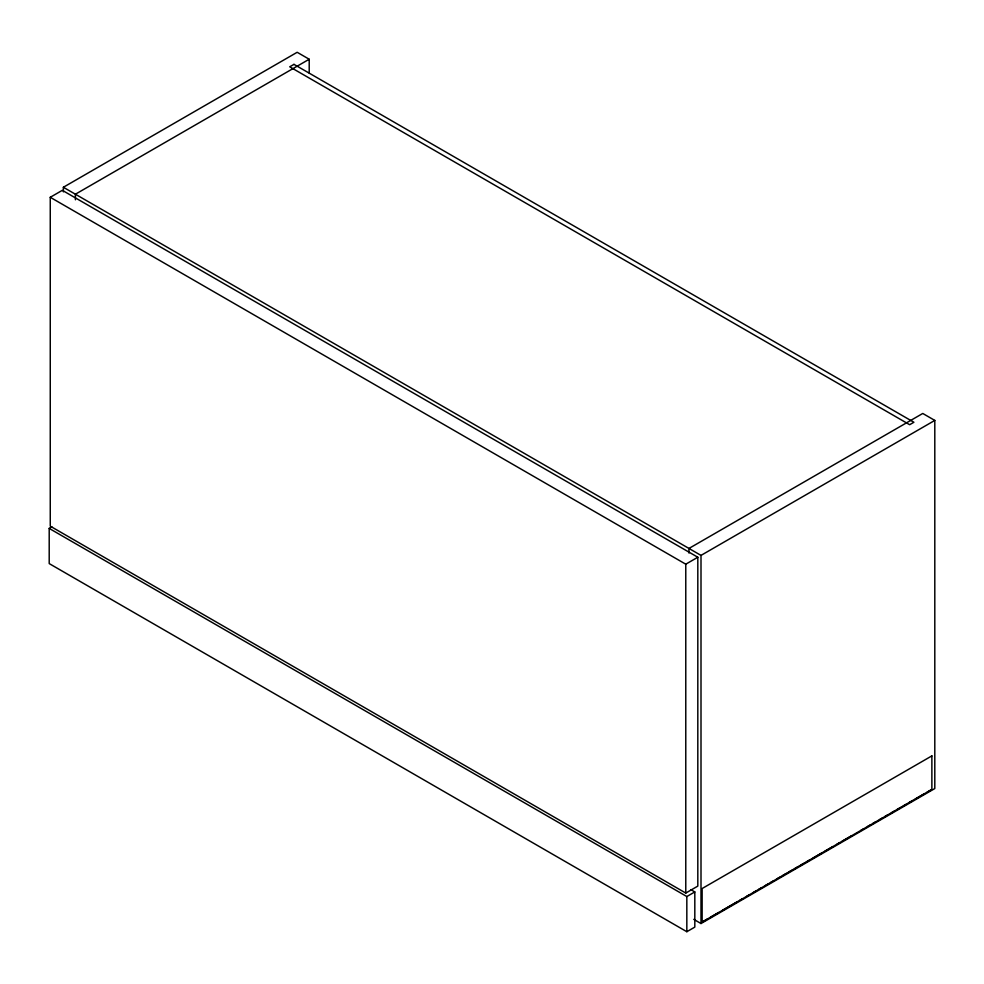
<?xml version="1.0" encoding="UTF-8"?>
<svg xmlns="http://www.w3.org/2000/svg" width="984" height="984" viewBox="0 0 984 984"><rect width="100%" height="100%" fill="white"/><g stroke="black" fill="none" stroke-linecap="round" stroke-linejoin="round"><path stroke-width="1.48" d="M63.37 191.868L63.37 187.267L297.168 52.287L309.21 59.237L309.21 73.037M50.258 197.292L62.312 190.33L697.816 557.239L697.816 886.104L685.774 893.066L50.258 526.157L50.258 197.292L685.774 564.189L697.816 557.239M309.21 59.237L75.411 194.217L75.411 199.777M690.817 889.634L694.815 891.934L694.815 927.112L686.832 931.713L49.2 563.586L49.2 528.408L51.857 526.87M63.37 187.267L701.002 555.394L934.8 420.414L934.8 788.553L701.002 923.533L693.769 919.364M49.2 528.408L686.832 896.535L694.815 891.934M701.444 922.488L708.086 918.65M710.743 917.125L718.714 912.525M722.699 910.225L737.311 901.787M739.956 900.249L742.612 898.724M746.598 896.424L749.255 894.886M753.24 892.586L755.896 891.049M758.553 889.524L761.21 887.986M765.195 885.686L767.852 884.149M770.509 882.623L773.166 881.086M777.151 878.786L779.795 877.248M782.452 875.723L786.437 873.423M789.094 871.885L791.751 870.348M794.408 868.823L798.393 866.523M801.05 864.985L803.707 863.448M806.363 861.923L810.349 859.622M813.005 858.085L822.292 852.722M824.949 851.185L832.919 846.584M836.904 844.284L839.561 842.747M842.218 841.222L851.517 835.846M860.803 830.484L863.46 828.946M867.445 826.646L870.102 825.121M872.759 823.583L875.416 822.046M879.401 819.746L882.058 818.221M884.714 816.683L887.371 815.146M891.356 812.846L894.013 811.32M896.67 809.783L900.643 807.483M903.3 805.945L905.956 804.42M908.613 802.882L912.599 800.582M915.255 799.045L924.554 793.682M927.211 792.145L931.196 789.844M934.8 420.414L922.758 413.464L688.96 548.445L688.96 553.045M701.002 555.394L701.002 923.533M686.832 896.535L686.832 931.713M685.774 564.189L685.774 893.066M293.982 64.354L289.726 66.801L909.646 424.707L913.902 422.259L293.982 64.354M931.873 755.884L702.133 888.527L702.133 922.069L931.873 789.426L931.873 755.884"/></g></svg>
